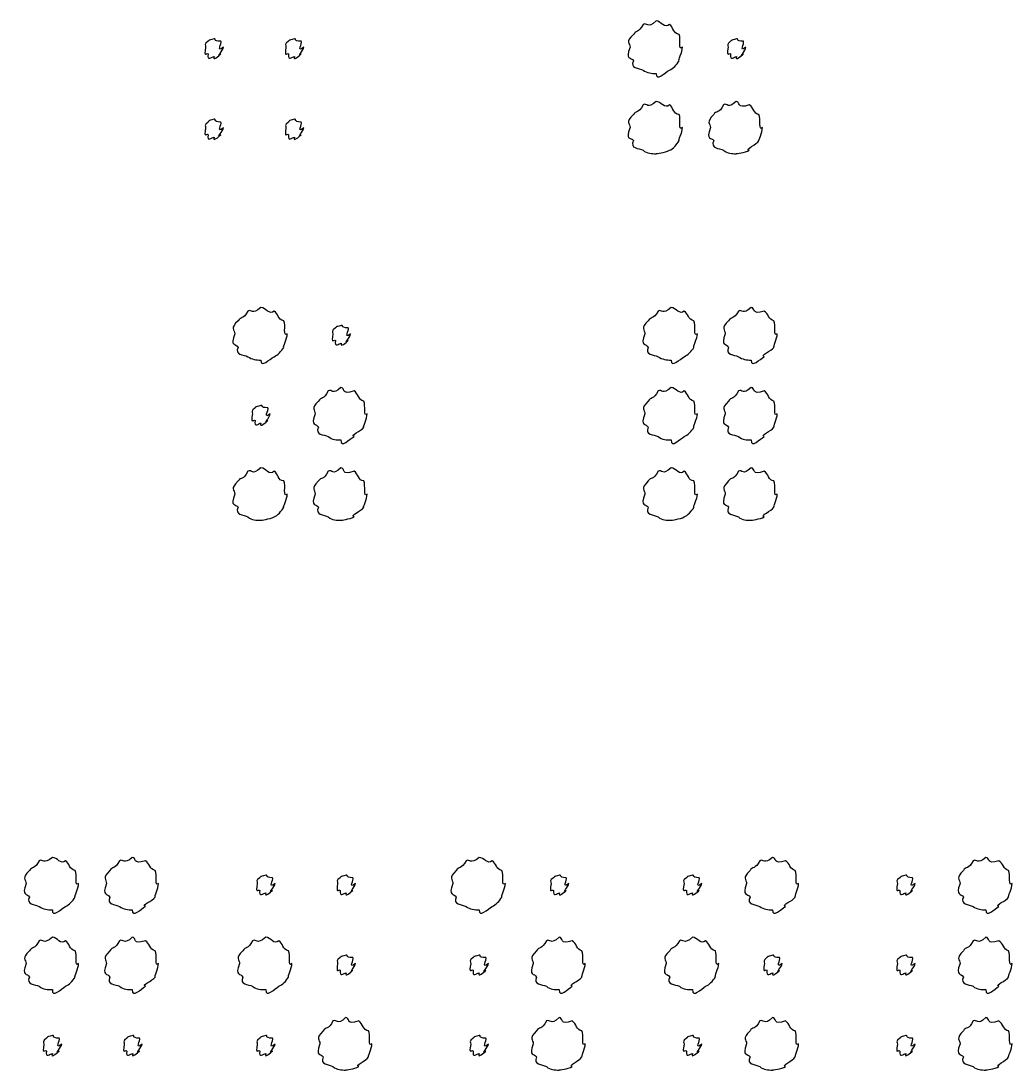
# Model space of a CAD drawing. Header units: millimetres. Extents: x -178 to -32, y 41 to 266.
# Drawn here: x -58.38 to -45.46, y 170.23 to 183.91 of the extents above; entities that cross this region are included whole.
import ezdxf

# ---------------------------------------------------------------- set-up
doc = ezdxf.new("R2010")
doc.units = ezdxf.units.MM
doc.layers.get('0').update_dxf_attribs({"linetype": 'CONTINUOUS'})

msp = doc.modelspace()

# ---------------------------------------------------------------- linework, layer by layer
at = {"color": 0}
for p, q in [((-50.0969, 183.908), (-50.0969, 183.908)), ((-55.8624, 183.676), (-55.8624, 183.676)), ((-54.8153, 183.676), (-54.8153, 183.676)), ((-49.0495, 183.676), (-49.0495, 183.676)), ((-50.0969, 182.86), (-50.0969, 182.86)), ((-49.0548, 182.86), (-49.0548, 182.86)), ((-55.8624, 182.629), (-55.8624, 182.629)), ((-54.8153, 182.629), (-54.8153, 182.629)), ((-55.2506, 180.169), (-55.2506, 180.169)), ((-49.9025, 180.169), (-49.9025, 180.169)), ((-48.8608, 180.169), (-48.8608, 180.169)), ((-54.2032, 179.937), (-54.2032, 179.937)), ((-54.2089, 179.127), (-54.2089, 179.127)), ((-49.9025, 179.127), (-49.9025, 179.127)), ((-48.8608, 179.127), (-48.8608, 179.127)), ((-55.2506, 178.895), (-55.2506, 178.895)), ((-55.2506, 178.08), (-55.2506, 178.08)), ((-54.2089, 178.08), (-54.2089, 178.08)), ((-49.9025, 178.08), (-49.9025, 178.08)), ((-48.8608, 178.08), (-48.8608, 178.08)), ((-57.9709, 172.999), (-57.9709, 172.999)), ((-56.9292, 172.999), (-56.9292, 172.999)), ((-52.4062, 172.999), (-52.4062, 172.999)), ((-48.5824, 172.999), (-48.5824, 172.999)), ((-45.8001, 172.999), (-45.8001, 172.999)), ((-55.1886, 172.767), (-55.1886, 172.767)), ((-54.1412, 172.767), (-54.1412, 172.767)), ((-51.3592, 172.767), (-51.3592, 172.767)), ((-49.6242, 172.767), (-49.6242, 172.767)), ((-46.8418, 172.767), (-46.8418, 172.767)), ((-57.9709, 171.957), (-57.9709, 171.957)), ((-56.9292, 171.957), (-56.9292, 171.957)), ((-55.1886, 171.957), (-55.1886, 171.957)), ((-51.3644, 171.957), (-51.3644, 171.957)), ((-49.6242, 171.957), (-49.6242, 171.957)), ((-45.8001, 171.957), (-45.8001, 171.957)), ((-54.1412, 171.726), (-54.1412, 171.726)), ((-52.4062, 171.726), (-52.4062, 171.726)), ((-48.5768, 171.726), (-48.5768, 171.726)), ((-46.8418, 171.726), (-46.8418, 171.726)), ((-54.1468, 170.91), (-54.1468, 170.91)), ((-51.3644, 170.91), (-51.3644, 170.91)), ((-48.5824, 170.91), (-48.5824, 170.91)), ((-45.8001, 170.91), (-45.8001, 170.91)), ((-57.9709, 170.678), (-57.9709, 170.678)), ((-56.9235, 170.678), (-56.9235, 170.678)), ((-55.1886, 170.678), (-55.1886, 170.678)), ((-52.4062, 170.678), (-52.4062, 170.678)), ((-49.6242, 170.678), (-49.6242, 170.678)), ((-46.8418, 170.678), (-46.8418, 170.678))]:
    msp.add_line(p, q, dxfattribs=at)
for points in [[(-50.0969, 183.908), (-50.2193, 183.8), (-50.2126, 183.892), (-50.2677, 183.864)], [(-49.9258, 183.864), (-49.9837, 183.8), (-50.0376, 183.908), (-50.0969, 183.908)], [(-50.2677, 183.864), (-50.3298, 183.742), (-50.364, 183.789), (-50.3943, 183.731)], [(-49.7992, 183.731), (-49.8775, 183.742), (-49.8736, 183.833), (-49.9258, 183.864)], [(-55.9396, 183.643), (-56.0003, 183.601), (-55.9728, 183.595), (-55.9728, 183.566)], [(-55.8624, 183.676), (-55.9562, 183.646), (-55.9177, 183.665), (-55.9396, 183.643)], [(-55.7742, 183.643), (-55.8899, 183.646), (-55.8253, 183.676), (-55.8624, 183.676)], [(-55.7414, 183.566), (-55.8458, 183.484), (-55.7523, 183.621), (-55.7742, 183.643)], [(-54.8922, 183.643), (-54.9487, 183.601), (-54.9254, 183.595), (-54.9254, 183.566)], [(-54.8153, 183.676), (-54.9046, 183.646), (-54.8703, 183.665), (-54.8922, 183.643)], [(-54.7271, 183.643), (-54.8386, 183.646), (-54.7779, 183.676), (-54.8153, 183.676)], [(-54.694, 183.566), (-54.7945, 183.484), (-54.7049, 183.621), (-54.7271, 183.643)], [(-50.3943, 183.731), (-50.5061, 183.628), (-50.4384, 183.621), (-50.4384, 183.566)], [(-49.7551, 183.566), (-49.8158, 183.511), (-49.7688, 183.676), (-49.7992, 183.731)], [(-49.1268, 183.643), (-49.1832, 183.601), (-49.1596, 183.595), (-49.1596, 183.566)], [(-49.0495, 183.676), (-49.1391, 183.646), (-49.1046, 183.665), (-49.1268, 183.643)], [(-48.9613, 183.643), (-49.0728, 183.646), (-49.0121, 183.676), (-49.0495, 183.676)], [(-48.9282, 183.566), (-49.0287, 183.484), (-48.9391, 183.621), (-48.9613, 183.643)], [(-55.9728, 183.566), (-56.0003, 183.418), (-55.9618, 183.499), (-55.9396, 183.478)], [(-55.9396, 183.478), (-55.9562, 183.374), (-55.8913, 183.444), (-55.8624, 183.444)], [(-55.8624, 183.444), (-55.8899, 183.374), (-55.7964, 183.455), (-55.7742, 183.478)], [(-55.7742, 183.478), (-55.8458, 183.418), (-55.7414, 183.528), (-55.7414, 183.566)], [(-54.9254, 183.566), (-54.9487, 183.418), (-54.9144, 183.499), (-54.8922, 183.478)], [(-54.8922, 183.478), (-54.9046, 183.374), (-54.8442, 183.444), (-54.8153, 183.444)], [(-54.8153, 183.444), (-54.8386, 183.374), (-54.749, 183.455), (-54.7271, 183.478)], [(-54.7271, 183.478), (-54.7945, 183.418), (-54.694, 183.528), (-54.694, 183.566)], [(-50.4384, 183.566), (-50.5061, 183.392), (-50.4232, 183.444), (-50.3943, 183.389)], [(-49.7992, 183.389), (-49.8158, 183.392), (-49.7551, 183.502), (-49.7551, 183.566)], [(-49.1596, 183.566), (-49.1832, 183.418), (-49.1486, 183.499), (-49.1268, 183.478)], [(-49.1268, 183.478), (-49.1391, 183.374), (-49.0784, 183.444), (-49.0495, 183.444)], [(-49.0495, 183.444), (-49.0728, 183.374), (-48.9832, 183.455), (-48.9613, 183.478)], [(-48.9613, 183.478), (-49.0287, 183.418), (-48.9282, 183.528), (-48.9282, 183.566)], [(-50.3943, 183.389), (-50.4469, 183.286), (-50.3227, 183.297), (-50.2677, 183.268)], [(-49.9258, 183.268), (-49.8775, 183.286), (-49.8323, 183.337), (-49.7992, 183.389)], [(-50.2677, 183.268), (-50.2193, 183.227), (-50.1548, 183.224), (-50.0969, 183.224)], [(-50.0969, 183.224), (-50.1022, 183.11), (-49.9808, 183.238), (-49.9258, 183.268)], [(-50.2677, 182.816), (-50.3298, 182.691), (-50.364, 182.745), (-50.3943, 182.689)], [(-50.0969, 182.86), (-50.2193, 182.75), (-50.2126, 182.845), (-50.2677, 182.816)], [(-49.9258, 182.816), (-49.9837, 182.75), (-50.0376, 182.86), (-50.0969, 182.86)], [(-49.7992, 182.689), (-49.8775, 182.691), (-49.8736, 182.786), (-49.9258, 182.816)], [(-49.2203, 182.816), (-49.2781, 182.691), (-49.3169, 182.745), (-49.3473, 182.689)], [(-49.0548, 182.86), (-49.168, 182.75), (-49.1652, 182.845), (-49.2203, 182.816)], [(-48.8841, 182.816), (-49.0548, 182.75), (-48.9955, 182.86), (-49.0548, 182.86)], [(-48.7574, 182.689), (-48.8262, 182.691), (-48.829, 182.786), (-48.8841, 182.816)], [(-50.3943, 182.689), (-50.5061, 182.581), (-50.4384, 182.576), (-50.4384, 182.518)], [(-49.7551, 182.518), (-49.8158, 182.463), (-49.7688, 182.634), (-49.7992, 182.689)], [(-49.3473, 182.689), (-49.4545, 182.581), (-49.3914, 182.576), (-49.3914, 182.518)], [(-48.7133, 182.518), (-48.7684, 182.463), (-48.7271, 182.634), (-48.7574, 182.689)], [(-55.9396, 182.59), (-56.0003, 182.547), (-55.9728, 182.542), (-55.9728, 182.513)], [(-55.8624, 182.629), (-55.9562, 182.596), (-55.9177, 182.615), (-55.9396, 182.59)], [(-55.7742, 182.59), (-55.8899, 182.596), (-55.8253, 182.629), (-55.8624, 182.629)], [(-55.7414, 182.513), (-55.8458, 182.43), (-55.7523, 182.568), (-55.7742, 182.59)], [(-54.8922, 182.59), (-54.9487, 182.547), (-54.9254, 182.542), (-54.9254, 182.513)], [(-54.8153, 182.629), (-54.9046, 182.596), (-54.8703, 182.615), (-54.8922, 182.59)], [(-54.7271, 182.59), (-54.8386, 182.596), (-54.7779, 182.629), (-54.8153, 182.629)], [(-54.694, 182.513), (-54.7945, 182.43), (-54.7049, 182.568), (-54.7271, 182.59)], [(-50.4384, 182.518), (-50.5061, 182.342), (-50.4232, 182.398), (-50.3943, 182.348)], [(-49.7992, 182.348), (-49.8158, 182.342), (-49.7551, 182.455), (-49.7551, 182.518)], [(-49.3914, 182.518), (-49.4545, 182.342), (-49.3762, 182.398), (-49.3473, 182.348)], [(-48.7574, 182.348), (-48.7684, 182.342), (-48.7133, 182.455), (-48.7133, 182.518)], [(-55.9728, 182.513), (-56.0003, 182.367), (-55.9618, 182.45), (-55.9396, 182.425)], [(-55.9396, 182.425), (-55.9562, 182.32), (-55.8913, 182.392), (-55.8624, 182.392)], [(-55.8624, 182.392), (-55.8899, 182.32), (-55.7964, 182.403), (-55.7742, 182.425)], [(-55.7742, 182.425), (-55.8458, 182.367), (-55.7414, 182.48), (-55.7414, 182.513)], [(-54.9254, 182.513), (-54.9487, 182.367), (-54.9144, 182.45), (-54.8922, 182.425)], [(-54.8922, 182.425), (-54.9046, 182.32), (-54.8442, 182.392), (-54.8153, 182.392)], [(-54.8153, 182.392), (-54.8386, 182.32), (-54.749, 182.403), (-54.7271, 182.425)], [(-54.7271, 182.425), (-54.7945, 182.367), (-54.694, 182.48), (-54.694, 182.513)], [(-50.3943, 182.348), (-50.4469, 182.239), (-50.3227, 182.254), (-50.2677, 182.221)], [(-49.9258, 182.221), (-49.8775, 182.239), (-49.8323, 182.295), (-49.7992, 182.348)], [(-49.3473, 182.348), (-49.3967, 182.239), (-49.2753, 182.254), (-49.2203, 182.221)], [(-48.8841, 182.221), (-48.9447, 182.239), (-48.7863, 182.295), (-48.7574, 182.348)], [(-50.2677, 182.221), (-50.2193, 182.177), (-50.1548, 182.177), (-50.0969, 182.177)], [(-50.0969, 182.177), (-50.1022, 182.177), (-49.9808, 182.19), (-49.9258, 182.221)], [(-49.2203, 182.221), (-49.168, 182.177), (-49.1102, 182.177), (-49.0548, 182.177)], [(-49.0548, 182.177), (-49.0548, 182.177), (-48.9391, 182.19), (-48.8841, 182.221)], [(-55.4214, 180.125), (-55.4835, 180.009), (-55.518, 180.053), (-55.5484, 179.998)], [(-55.2506, 180.169), (-55.3734, 180.067), (-55.3664, 180.154), (-55.4214, 180.125)], [(-55.0799, 180.125), (-55.1378, 180.067), (-55.1914, 180.169), (-55.2506, 180.169)], [(-54.9529, 179.998), (-55.0316, 180.009), (-55.0273, 180.094), (-55.0799, 180.125)], [(-50.0733, 180.125), (-50.1354, 180.009), (-50.1699, 180.053), (-50.2003, 179.998)], [(-49.9025, 180.169), (-50.0249, 180.067), (-50.0182, 180.154), (-50.0733, 180.125)], [(-49.7314, 180.125), (-49.7893, 180.067), (-49.8433, 180.169), (-49.9025, 180.169)], [(-49.6048, 179.998), (-49.6835, 180.009), (-49.6792, 180.094), (-49.7314, 180.125)], [(-49.0259, 180.125), (-49.0837, 180.009), (-49.1225, 180.053), (-49.1529, 179.998)], [(-48.8608, 180.169), (-48.9737, 180.067), (-48.9708, 180.154), (-49.0259, 180.125)], [(-48.6897, 180.125), (-48.8608, 180.067), (-48.8015, 180.169), (-48.8608, 180.169)], [(-48.563, 179.998), (-48.6318, 180.009), (-48.6347, 180.094), (-48.6897, 180.125)], [(-55.5484, 179.998), (-55.6599, 179.899), (-55.5925, 179.885), (-55.5925, 179.827)], [(-54.9088, 179.827), (-54.9695, 179.78), (-54.9226, 179.943), (-54.9529, 179.998)], [(-54.2032, 179.937), (-54.2929, 179.912), (-54.2583, 179.926), (-54.2805, 179.904)], [(-54.1151, 179.904), (-54.2269, 179.912), (-54.1662, 179.937), (-54.2032, 179.937)], [(-50.2003, 179.998), (-50.3118, 179.899), (-50.2444, 179.885), (-50.2444, 179.827)], [(-49.5607, 179.827), (-49.6214, 179.78), (-49.5745, 179.943), (-49.6048, 179.998)], [(-49.1529, 179.998), (-49.2601, 179.899), (-49.197, 179.885), (-49.197, 179.827)], [(-48.5189, 179.827), (-48.574, 179.78), (-48.5327, 179.943), (-48.563, 179.998)], [(-55.5925, 179.827), (-55.6599, 179.659), (-55.5773, 179.706), (-55.5484, 179.651)], [(-54.9529, 179.651), (-54.9695, 179.659), (-54.9088, 179.764), (-54.9088, 179.827)], [(-54.2805, 179.904), (-54.337, 179.868), (-54.3137, 179.856), (-54.3137, 179.827)], [(-54.3137, 179.827), (-54.337, 179.685), (-54.3024, 179.761), (-54.2805, 179.739)], [(-54.0819, 179.827), (-54.1828, 179.751), (-54.0932, 179.882), (-54.1151, 179.904)], [(-54.1151, 179.739), (-54.1828, 179.685), (-54.0819, 179.79), (-54.0819, 179.827)], [(-50.2444, 179.827), (-50.3118, 179.659), (-50.2292, 179.706), (-50.2003, 179.651)], [(-49.6048, 179.651), (-49.6214, 179.659), (-49.5607, 179.764), (-49.5607, 179.827)], [(-49.197, 179.827), (-49.2601, 179.659), (-49.1818, 179.706), (-49.1529, 179.651)], [(-48.563, 179.651), (-48.574, 179.659), (-48.5189, 179.764), (-48.5189, 179.827)], [(-55.5484, 179.651), (-55.6006, 179.553), (-55.4768, 179.558), (-55.4214, 179.529)], [(-55.0799, 179.529), (-55.0316, 179.553), (-54.9861, 179.598), (-54.9529, 179.651)], [(-54.2805, 179.739), (-54.2929, 179.641), (-54.2322, 179.706), (-54.2032, 179.706)], [(-54.2032, 179.706), (-54.2269, 179.641), (-54.1373, 179.717), (-54.1151, 179.739)], [(-50.2003, 179.651), (-50.2525, 179.553), (-50.1283, 179.558), (-50.0733, 179.529)], [(-49.7314, 179.529), (-49.6835, 179.553), (-49.6379, 179.598), (-49.6048, 179.651)], [(-49.1529, 179.651), (-49.2023, 179.553), (-49.0813, 179.558), (-49.0259, 179.529)], [(-48.6897, 179.529), (-48.7504, 179.553), (-48.592, 179.598), (-48.563, 179.651)], [(-55.4214, 179.529), (-55.3734, 179.494), (-55.3085, 179.485), (-55.2506, 179.485)], [(-55.2506, 179.485), (-55.2563, 179.377), (-55.1349, 179.499), (-55.0799, 179.529)], [(-50.0733, 179.529), (-50.0249, 179.494), (-49.9604, 179.485), (-49.9025, 179.485)], [(-49.9025, 179.485), (-49.9078, 179.377), (-49.7868, 179.499), (-49.7314, 179.529)], [(-49.0259, 179.529), (-48.9737, 179.494), (-48.9158, 179.485), (-48.8608, 179.485)], [(-48.8608, 179.485), (-48.8608, 179.377), (-48.7451, 179.499), (-48.6897, 179.529)], [(-54.2089, 179.127), (-54.3218, 179.02), (-54.319, 179.112), (-54.3743, 179.083)], [(-54.0378, 179.083), (-54.2089, 179.02), (-54.1496, 179.127), (-54.2089, 179.127)], [(-49.9025, 179.127), (-50.0249, 179.02), (-50.0182, 179.112), (-50.0733, 179.083)], [(-49.7314, 179.083), (-49.7893, 179.02), (-49.8433, 179.127), (-49.9025, 179.127)], [(-48.8608, 179.127), (-48.9737, 179.02), (-48.9708, 179.112), (-49.0259, 179.083)], [(-48.6897, 179.083), (-48.8608, 179.02), (-48.8015, 179.127), (-48.8608, 179.127)], [(-54.3743, 179.083), (-54.4322, 178.962), (-54.4707, 179.009), (-54.501, 178.951)], [(-53.9111, 178.951), (-53.9799, 178.962), (-53.9828, 179.053), (-54.0378, 179.083)], [(-50.0733, 179.083), (-50.1354, 178.962), (-50.1699, 179.009), (-50.2003, 178.951)], [(-49.6048, 178.951), (-49.6835, 178.962), (-49.6792, 179.053), (-49.7314, 179.083)], [(-49.0259, 179.083), (-49.0837, 178.962), (-49.1225, 179.009), (-49.1529, 178.951)], [(-48.563, 178.951), (-48.6318, 178.962), (-48.6347, 179.053), (-48.6897, 179.083)], [(-55.3279, 178.863), (-55.3886, 178.821), (-55.3607, 178.814), (-55.3607, 178.785)], [(-55.2506, 178.895), (-55.3445, 178.865), (-55.3057, 178.884), (-55.3279, 178.863)], [(-55.1624, 178.863), (-55.2782, 178.865), (-55.2132, 178.895), (-55.2506, 178.895)], [(-55.1293, 178.785), (-55.2341, 178.704), (-55.1402, 178.84), (-55.1624, 178.863)], [(-54.501, 178.951), (-54.6086, 178.847), (-54.5451, 178.84), (-54.5451, 178.785)], [(-53.8671, 178.785), (-53.9221, 178.73), (-53.8808, 178.895), (-53.9111, 178.951)], [(-50.2003, 178.951), (-50.3118, 178.847), (-50.2444, 178.84), (-50.2444, 178.785)], [(-49.5607, 178.785), (-49.6214, 178.73), (-49.5745, 178.895), (-49.6048, 178.951)], [(-49.1529, 178.951), (-49.2601, 178.847), (-49.197, 178.84), (-49.197, 178.785)], [(-48.5189, 178.785), (-48.574, 178.73), (-48.5327, 178.895), (-48.563, 178.951)], [(-55.3607, 178.785), (-55.3886, 178.638), (-55.3498, 178.719), (-55.3279, 178.697)], [(-55.3279, 178.697), (-55.3445, 178.594), (-55.2796, 178.664), (-55.2506, 178.664)], [(-55.2506, 178.664), (-55.2782, 178.594), (-55.1843, 178.675), (-55.1624, 178.697)], [(-55.1624, 178.697), (-55.2341, 178.638), (-55.1293, 178.748), (-55.1293, 178.785)], [(-54.5451, 178.785), (-54.6086, 178.612), (-54.5299, 178.664), (-54.501, 178.609)], [(-53.9111, 178.609), (-53.9221, 178.612), (-53.8671, 178.722), (-53.8671, 178.785)], [(-50.2444, 178.785), (-50.3118, 178.612), (-50.2292, 178.664), (-50.2003, 178.609)], [(-49.6048, 178.609), (-49.6214, 178.612), (-49.5607, 178.722), (-49.5607, 178.785)], [(-49.197, 178.785), (-49.2601, 178.612), (-49.1818, 178.664), (-49.1529, 178.609)], [(-48.563, 178.609), (-48.574, 178.612), (-48.5189, 178.722), (-48.5189, 178.785)], [(-54.501, 178.609), (-54.5507, 178.506), (-54.4294, 178.516), (-54.3743, 178.488)], [(-54.0378, 178.488), (-54.0985, 178.506), (-53.9401, 178.557), (-53.9111, 178.609)], [(-50.2003, 178.609), (-50.2525, 178.506), (-50.1283, 178.516), (-50.0733, 178.488)], [(-49.7314, 178.488), (-49.6835, 178.506), (-49.6379, 178.557), (-49.6048, 178.609)], [(-49.1529, 178.609), (-49.2023, 178.506), (-49.0813, 178.516), (-49.0259, 178.488)], [(-48.6897, 178.488), (-48.7504, 178.506), (-48.592, 178.557), (-48.563, 178.609)], [(-54.3743, 178.488), (-54.3218, 178.446), (-54.2639, 178.443), (-54.2089, 178.443)], [(-54.2089, 178.443), (-54.2089, 178.329), (-54.0932, 178.457), (-54.0378, 178.488)], [(-50.0733, 178.488), (-50.0249, 178.446), (-49.9604, 178.443), (-49.9025, 178.443)], [(-49.9025, 178.443), (-49.9078, 178.329), (-49.7868, 178.457), (-49.7314, 178.488)], [(-49.0259, 178.488), (-48.9737, 178.446), (-48.9158, 178.443), (-48.8608, 178.443)], [(-48.8608, 178.443), (-48.8608, 178.329), (-48.7451, 178.457), (-48.6897, 178.488)], [(-55.4214, 178.036), (-55.4835, 177.91), (-55.518, 177.964), (-55.5484, 177.909)], [(-55.2506, 178.08), (-55.3734, 177.969), (-55.3664, 178.065), (-55.4214, 178.036)], [(-55.0799, 178.036), (-55.1378, 177.969), (-55.1914, 178.08), (-55.2506, 178.08)], [(-54.9529, 177.909), (-55.0316, 177.91), (-55.0273, 178.005), (-55.0799, 178.036)], [(-54.3743, 178.036), (-54.4322, 177.91), (-54.4707, 177.964), (-54.501, 177.909)], [(-54.2089, 178.08), (-54.3218, 177.969), (-54.319, 178.065), (-54.3743, 178.036)], [(-54.0378, 178.036), (-54.2089, 177.969), (-54.1496, 178.08), (-54.2089, 178.08)], [(-53.9111, 177.909), (-53.9799, 177.91), (-53.9828, 178.005), (-54.0378, 178.036)], [(-50.0733, 178.036), (-50.1354, 177.91), (-50.1699, 177.964), (-50.2003, 177.909)], [(-49.9025, 178.08), (-50.0249, 177.969), (-50.0182, 178.065), (-50.0733, 178.036)], [(-49.7314, 178.036), (-49.7893, 177.969), (-49.8433, 178.08), (-49.9025, 178.08)], [(-49.6048, 177.909), (-49.6835, 177.91), (-49.6792, 178.005), (-49.7314, 178.036)], [(-49.0259, 178.036), (-49.0837, 177.91), (-49.1225, 177.964), (-49.1529, 177.909)], [(-48.8608, 178.08), (-48.9737, 177.969), (-48.9708, 178.065), (-49.0259, 178.036)], [(-48.6897, 178.036), (-48.8608, 177.969), (-48.8015, 178.08), (-48.8608, 178.08)], [(-48.563, 177.909), (-48.6318, 177.91), (-48.6347, 178.005), (-48.6897, 178.036)], [(-55.5484, 177.909), (-55.6599, 177.8), (-55.5925, 177.796), (-55.5925, 177.738)], [(-54.9088, 177.738), (-54.9695, 177.683), (-54.9226, 177.854), (-54.9529, 177.909)], [(-54.501, 177.909), (-54.6086, 177.8), (-54.5451, 177.796), (-54.5451, 177.738)], [(-53.8671, 177.738), (-53.9221, 177.683), (-53.8808, 177.854), (-53.9111, 177.909)], [(-50.2003, 177.909), (-50.3118, 177.8), (-50.2444, 177.796), (-50.2444, 177.738)], [(-49.5607, 177.738), (-49.6214, 177.683), (-49.5745, 177.854), (-49.6048, 177.909)], [(-49.1529, 177.909), (-49.2601, 177.8), (-49.197, 177.796), (-49.197, 177.738)], [(-48.5189, 177.738), (-48.574, 177.683), (-48.5327, 177.854), (-48.563, 177.909)], [(-55.5925, 177.738), (-55.6599, 177.562), (-55.5773, 177.618), (-55.5484, 177.567)], [(-54.9529, 177.567), (-54.9695, 177.562), (-54.9088, 177.675), (-54.9088, 177.738)], [(-54.5451, 177.738), (-54.6086, 177.562), (-54.5299, 177.618), (-54.501, 177.567)], [(-53.9111, 177.567), (-53.9221, 177.562), (-53.8671, 177.675), (-53.8671, 177.738)], [(-50.2444, 177.738), (-50.3118, 177.562), (-50.2292, 177.618), (-50.2003, 177.567)], [(-49.6048, 177.567), (-49.6214, 177.562), (-49.5607, 177.675), (-49.5607, 177.738)], [(-49.197, 177.738), (-49.2601, 177.562), (-49.1818, 177.618), (-49.1529, 177.567)], [(-48.563, 177.567), (-48.574, 177.562), (-48.5189, 177.675), (-48.5189, 177.738)], [(-55.5484, 177.567), (-55.6006, 177.458), (-55.4768, 177.473), (-55.4214, 177.44)], [(-55.0799, 177.44), (-55.0316, 177.458), (-54.9861, 177.515), (-54.9529, 177.567)], [(-54.501, 177.567), (-54.5507, 177.458), (-54.4294, 177.473), (-54.3743, 177.44)], [(-54.0378, 177.44), (-54.0985, 177.458), (-53.9401, 177.515), (-53.9111, 177.567)], [(-50.2003, 177.567), (-50.2525, 177.458), (-50.1283, 177.473), (-50.0733, 177.44)], [(-49.7314, 177.44), (-49.6835, 177.458), (-49.6379, 177.515), (-49.6048, 177.567)], [(-49.1529, 177.567), (-49.2023, 177.458), (-49.0813, 177.473), (-49.0259, 177.44)], [(-48.6897, 177.44), (-48.7504, 177.458), (-48.592, 177.515), (-48.563, 177.567)], [(-55.4214, 177.44), (-55.3734, 177.396), (-55.3085, 177.396), (-55.2506, 177.396)], [(-55.2506, 177.396), (-55.2563, 177.396), (-55.1349, 177.41), (-55.0799, 177.44)], [(-54.3743, 177.44), (-54.3218, 177.396), (-54.2639, 177.396), (-54.2089, 177.396)], [(-54.2089, 177.396), (-54.2089, 177.396), (-54.0932, 177.41), (-54.0378, 177.44)], [(-50.0733, 177.44), (-50.0249, 177.396), (-49.9604, 177.396), (-49.9025, 177.396)], [(-49.9025, 177.396), (-49.9078, 177.396), (-49.7868, 177.41), (-49.7314, 177.44)], [(-49.0259, 177.44), (-48.9737, 177.396), (-48.9158, 177.396), (-48.8608, 177.396)], [(-48.8608, 177.396), (-48.8608, 177.396), (-48.7451, 177.41), (-48.6897, 177.44)], [(-58.1417, 172.955), (-58.2037, 172.839), (-58.2383, 172.883), (-58.2687, 172.828)], [(-57.9709, 172.999), (-58.0937, 172.897), (-58.0866, 172.984), (-58.1417, 172.955)], [(-57.8002, 172.955), (-57.858, 172.897), (-57.9116, 172.999), (-57.9709, 172.999)], [(-57.6732, 172.828), (-57.7518, 172.839), (-57.7476, 172.925), (-57.8002, 172.955)], [(-57.0946, 172.955), (-57.1525, 172.839), (-57.1909, 172.883), (-57.2213, 172.828)], [(-56.9292, 172.999), (-57.0421, 172.897), (-57.0392, 172.984), (-57.0946, 172.955)], [(-56.7581, 172.955), (-56.9292, 172.897), (-56.8699, 172.999), (-56.9292, 172.999)], [(-56.6314, 172.828), (-56.7002, 172.839), (-56.703, 172.925), (-56.7581, 172.955)], [(-52.5773, 172.955), (-52.6394, 172.839), (-52.6736, 172.883), (-52.7039, 172.828)], [(-52.4062, 172.999), (-52.529, 172.897), (-52.5223, 172.984), (-52.5773, 172.955)], [(-52.2355, 172.955), (-52.2933, 172.897), (-52.3469, 172.999), (-52.4062, 172.999)], [(-52.1088, 172.828), (-52.1871, 172.839), (-52.1832, 172.925), (-52.2355, 172.955)], [(-48.7475, 172.955), (-48.8054, 172.839), (-48.8442, 172.883), (-48.8745, 172.828)], [(-48.5824, 172.999), (-48.6953, 172.897), (-48.6925, 172.984), (-48.7475, 172.955)], [(-48.4113, 172.955), (-48.5824, 172.897), (-48.5232, 172.999), (-48.5824, 172.999)], [(-48.2847, 172.828), (-48.3535, 172.839), (-48.3563, 172.925), (-48.4113, 172.955)], [(-45.9655, 172.955), (-46.0234, 172.839), (-46.0618, 172.883), (-46.0922, 172.828)], [(-45.8001, 172.999), (-45.913, 172.897), (-45.9102, 172.984), (-45.9655, 172.955)], [(-45.6293, 172.955), (-45.8001, 172.897), (-45.7408, 172.999), (-45.8001, 172.999)], [(-45.5023, 172.828), (-45.5711, 172.839), (-45.574, 172.925), (-45.6293, 172.955)], [(-58.2687, 172.828), (-58.3801, 172.729), (-58.3128, 172.715), (-58.3128, 172.657)], [(-57.6291, 172.657), (-57.6897, 172.61), (-57.6428, 172.773), (-57.6732, 172.828)], [(-57.2213, 172.828), (-57.3289, 172.729), (-57.2654, 172.715), (-57.2654, 172.657)], [(-56.5873, 172.657), (-56.6424, 172.61), (-56.6011, 172.773), (-56.6314, 172.828)], [(-52.7039, 172.828), (-52.8158, 172.729), (-52.748, 172.715), (-52.748, 172.657)], [(-52.0647, 172.657), (-52.1254, 172.61), (-52.0785, 172.773), (-52.1088, 172.828)], [(-48.8745, 172.828), (-48.9818, 172.729), (-48.9186, 172.715), (-48.9186, 172.657)], [(-48.2406, 172.657), (-48.2956, 172.61), (-48.2544, 172.773), (-48.2847, 172.828)], [(-46.0922, 172.828), (-46.1998, 172.729), (-46.1363, 172.715), (-46.1363, 172.657)], [(-45.4582, 172.657), (-45.5133, 172.61), (-45.472, 172.773), (-45.5023, 172.828)], [(-55.2658, 172.734), (-55.3265, 172.698), (-55.299, 172.686), (-55.299, 172.657)], [(-55.1886, 172.767), (-55.2824, 172.743), (-55.2436, 172.756), (-55.2658, 172.734)], [(-55.1004, 172.734), (-55.2161, 172.743), (-55.1515, 172.767), (-55.1886, 172.767)], [(-55.0672, 172.657), (-55.172, 172.581), (-55.0785, 172.712), (-55.1004, 172.734)], [(-54.2184, 172.734), (-54.2749, 172.698), (-54.2516, 172.686), (-54.2516, 172.657)], [(-54.1412, 172.767), (-54.2308, 172.743), (-54.1965, 172.756), (-54.2184, 172.734)], [(-54.053, 172.734), (-54.1648, 172.743), (-54.1041, 172.767), (-54.1412, 172.767)], [(-54.0202, 172.657), (-54.1207, 172.581), (-54.0311, 172.712), (-54.053, 172.734)], [(-51.4361, 172.734), (-51.4929, 172.698), (-51.4692, 172.686), (-51.4692, 172.657)], [(-51.3592, 172.767), (-51.4488, 172.743), (-51.4142, 172.756), (-51.4361, 172.734)], [(-51.271, 172.734), (-51.3824, 172.743), (-51.3218, 172.767), (-51.3592, 172.767)], [(-51.2378, 172.657), (-51.3383, 172.581), (-51.2487, 172.712), (-51.271, 172.734)], [(-49.7011, 172.734), (-49.7618, 172.698), (-49.7343, 172.686), (-49.7343, 172.657)], [(-49.6242, 172.767), (-49.7177, 172.743), (-49.6792, 172.756), (-49.7011, 172.734)], [(-49.536, 172.734), (-49.6517, 172.743), (-49.5868, 172.767), (-49.6242, 172.767)], [(-49.5028, 172.657), (-49.6076, 172.581), (-49.5138, 172.712), (-49.536, 172.734)], [(-46.9191, 172.734), (-46.9798, 172.698), (-46.9523, 172.686), (-46.9523, 172.657)], [(-46.8418, 172.767), (-46.9357, 172.743), (-46.8969, 172.756), (-46.9191, 172.734)], [(-46.7536, 172.734), (-46.8694, 172.743), (-46.8048, 172.767), (-46.8418, 172.767)], [(-46.7205, 172.657), (-46.8253, 172.581), (-46.7318, 172.712), (-46.7536, 172.734)], [(-58.3128, 172.657), (-58.3801, 172.489), (-58.2976, 172.536), (-58.2687, 172.481)], [(-57.6732, 172.481), (-57.6897, 172.489), (-57.6291, 172.594), (-57.6291, 172.657)], [(-57.2654, 172.657), (-57.3289, 172.489), (-57.2502, 172.536), (-57.2213, 172.481)], [(-56.6314, 172.481), (-56.6424, 172.489), (-56.5873, 172.594), (-56.5873, 172.657)], [(-55.299, 172.657), (-55.3265, 172.515), (-55.2877, 172.591), (-55.2658, 172.569)], [(-55.2658, 172.569), (-55.2824, 172.471), (-55.2175, 172.536), (-55.1886, 172.536)], [(-55.1886, 172.536), (-55.2161, 172.471), (-55.1226, 172.547), (-55.1004, 172.569)], [(-55.1004, 172.569), (-55.172, 172.515), (-55.0672, 172.62), (-55.0672, 172.657)], [(-54.2516, 172.657), (-54.2749, 172.515), (-54.2406, 172.591), (-54.2184, 172.569)], [(-54.2184, 172.569), (-54.2308, 172.471), (-54.1701, 172.536), (-54.1412, 172.536)], [(-54.1412, 172.536), (-54.1648, 172.471), (-54.0752, 172.547), (-54.053, 172.569)], [(-54.053, 172.569), (-54.1207, 172.515), (-54.0202, 172.62), (-54.0202, 172.657)], [(-52.748, 172.657), (-52.8158, 172.489), (-52.7329, 172.536), (-52.7039, 172.481)], [(-52.1088, 172.481), (-52.1254, 172.489), (-52.0647, 172.594), (-52.0647, 172.657)], [(-51.4692, 172.657), (-51.4929, 172.515), (-51.4583, 172.591), (-51.4361, 172.569)], [(-51.4361, 172.569), (-51.4488, 172.471), (-51.3881, 172.536), (-51.3592, 172.536)], [(-51.3592, 172.536), (-51.3824, 172.471), (-51.2928, 172.547), (-51.271, 172.569)], [(-51.271, 172.569), (-51.3383, 172.515), (-51.2378, 172.62), (-51.2378, 172.657)], [(-49.7343, 172.657), (-49.7618, 172.515), (-49.7233, 172.591), (-49.7011, 172.569)], [(-49.7011, 172.569), (-49.7177, 172.471), (-49.6531, 172.536), (-49.6242, 172.536)], [(-49.6242, 172.536), (-49.6517, 172.471), (-49.5579, 172.547), (-49.536, 172.569)], [(-49.536, 172.569), (-49.6076, 172.515), (-49.5028, 172.62), (-49.5028, 172.657)], [(-48.9186, 172.657), (-48.9818, 172.489), (-48.9035, 172.536), (-48.8745, 172.481)], [(-48.2847, 172.481), (-48.2956, 172.489), (-48.2406, 172.594), (-48.2406, 172.657)], [(-46.9523, 172.657), (-46.9798, 172.515), (-46.941, 172.591), (-46.9191, 172.569)], [(-46.9191, 172.569), (-46.9357, 172.471), (-46.8708, 172.536), (-46.8418, 172.536)], [(-46.8418, 172.536), (-46.8694, 172.471), (-46.7759, 172.547), (-46.7536, 172.569)], [(-46.7536, 172.569), (-46.8253, 172.515), (-46.7205, 172.62), (-46.7205, 172.657)], [(-46.1363, 172.657), (-46.1998, 172.489), (-46.1211, 172.536), (-46.0922, 172.481)], [(-45.5023, 172.481), (-45.5133, 172.489), (-45.4582, 172.594), (-45.4582, 172.657)], [(-58.2687, 172.481), (-58.3209, 172.383), (-58.197, 172.388), (-58.1417, 172.359)], [(-57.8002, 172.359), (-57.7518, 172.383), (-57.7063, 172.428), (-57.6732, 172.481)], [(-57.2213, 172.481), (-57.271, 172.383), (-57.1496, 172.388), (-57.0946, 172.359)], [(-56.7581, 172.359), (-56.8187, 172.383), (-56.6603, 172.428), (-56.6314, 172.481)], [(-52.7039, 172.481), (-52.7565, 172.383), (-52.6323, 172.388), (-52.5773, 172.359)], [(-52.2355, 172.359), (-52.1871, 172.383), (-52.1416, 172.428), (-52.1088, 172.481)], [(-48.8745, 172.481), (-48.9239, 172.383), (-48.8029, 172.388), (-48.7475, 172.359)], [(-48.4113, 172.359), (-48.472, 172.383), (-48.3136, 172.428), (-48.2847, 172.481)], [(-46.0922, 172.481), (-46.1419, 172.383), (-46.0206, 172.388), (-45.9655, 172.359)], [(-45.6293, 172.359), (-45.6897, 172.383), (-45.5313, 172.428), (-45.5023, 172.481)], [(-58.1417, 172.359), (-58.0937, 172.324), (-58.0288, 172.315), (-57.9709, 172.315)], [(-57.9709, 172.315), (-57.9766, 172.207), (-57.8552, 172.329), (-57.8002, 172.359)], [(-57.0946, 172.359), (-57.0421, 172.324), (-56.9842, 172.315), (-56.9292, 172.315)], [(-56.9292, 172.315), (-56.9292, 172.207), (-56.8135, 172.329), (-56.7581, 172.359)], [(-52.5773, 172.359), (-52.529, 172.324), (-52.4644, 172.315), (-52.4062, 172.315)], [(-52.4062, 172.315), (-52.4118, 172.207), (-52.2905, 172.329), (-52.2355, 172.359)], [(-48.7475, 172.359), (-48.6953, 172.324), (-48.6375, 172.315), (-48.5824, 172.315)], [(-48.5824, 172.315), (-48.5824, 172.207), (-48.4664, 172.329), (-48.4113, 172.359)], [(-45.9655, 172.359), (-45.913, 172.324), (-45.8551, 172.315), (-45.8001, 172.315)], [(-45.8001, 172.315), (-45.8001, 172.207), (-45.6844, 172.329), (-45.6293, 172.359)], [(-58.1417, 171.913), (-58.2037, 171.792), (-58.2383, 171.839), (-58.2687, 171.781)], [(-57.9709, 171.957), (-58.0937, 171.85), (-58.0866, 171.942), (-58.1417, 171.913)], [(-57.8002, 171.913), (-57.858, 171.85), (-57.9116, 171.957), (-57.9709, 171.957)], [(-57.6732, 171.781), (-57.7518, 171.792), (-57.7476, 171.883), (-57.8002, 171.913)], [(-57.0946, 171.913), (-57.1525, 171.792), (-57.1909, 171.839), (-57.2213, 171.781)], [(-56.9292, 171.957), (-57.0421, 171.85), (-57.0392, 171.942), (-57.0946, 171.913)], [(-56.7581, 171.913), (-56.9292, 171.85), (-56.8699, 171.957), (-56.9292, 171.957)], [(-56.6314, 171.781), (-56.7002, 171.792), (-56.703, 171.883), (-56.7581, 171.913)], [(-55.3597, 171.913), (-55.4214, 171.792), (-55.456, 171.839), (-55.4863, 171.781)], [(-55.1886, 171.957), (-55.3113, 171.85), (-55.3043, 171.942), (-55.3597, 171.913)], [(-55.0178, 171.913), (-55.0757, 171.85), (-55.1293, 171.957), (-55.1886, 171.957)], [(-54.8908, 171.781), (-54.9695, 171.792), (-54.9652, 171.883), (-55.0178, 171.913)], [(-51.5299, 171.913), (-51.5878, 171.792), (-51.6266, 171.839), (-51.6565, 171.781)], [(-51.3644, 171.957), (-51.4777, 171.85), (-51.4749, 171.942), (-51.5299, 171.913)], [(-51.1937, 171.913), (-51.3644, 171.85), (-51.3052, 171.957), (-51.3644, 171.957)], [(-51.0671, 171.781), (-51.1358, 171.792), (-51.1387, 171.883), (-51.1937, 171.913)], [(-49.7949, 171.913), (-49.857, 171.792), (-49.8916, 171.839), (-49.9216, 171.781)], [(-49.6242, 171.957), (-49.7466, 171.85), (-49.7399, 171.942), (-49.7949, 171.913)], [(-49.4531, 171.913), (-49.5109, 171.85), (-49.5649, 171.957), (-49.6242, 171.957)], [(-49.3264, 171.781), (-49.4051, 171.792), (-49.4009, 171.883), (-49.4531, 171.913)], [(-45.9655, 171.913), (-46.0234, 171.792), (-46.0618, 171.839), (-46.0922, 171.781)], [(-45.8001, 171.957), (-45.913, 171.85), (-45.9102, 171.942), (-45.9655, 171.913)], [(-45.6293, 171.913), (-45.8001, 171.85), (-45.7408, 171.957), (-45.8001, 171.957)], [(-45.5023, 171.781), (-45.5711, 171.792), (-45.574, 171.883), (-45.6293, 171.913)], [(-58.2687, 171.781), (-58.3801, 171.678), (-58.3128, 171.67), (-58.3128, 171.615)], [(-57.6291, 171.615), (-57.6897, 171.56), (-57.6428, 171.726), (-57.6732, 171.781)], [(-57.2213, 171.781), (-57.3289, 171.678), (-57.2654, 171.67), (-57.2654, 171.615)], [(-56.5873, 171.615), (-56.6424, 171.56), (-56.6011, 171.726), (-56.6314, 171.781)], [(-55.4863, 171.781), (-55.5978, 171.678), (-55.5304, 171.67), (-55.5304, 171.615)], [(-54.8467, 171.615), (-54.9074, 171.56), (-54.8605, 171.726), (-54.8908, 171.781)], [(-54.1412, 171.726), (-54.2308, 171.695), (-54.1965, 171.715), (-54.2184, 171.693)], [(-54.053, 171.693), (-54.1648, 171.695), (-54.1041, 171.726), (-54.1412, 171.726)], [(-52.4062, 171.726), (-52.5, 171.695), (-52.4616, 171.715), (-52.4835, 171.693)], [(-52.318, 171.693), (-52.4341, 171.695), (-52.3692, 171.726), (-52.4062, 171.726)], [(-51.6565, 171.781), (-51.7641, 171.678), (-51.7006, 171.67), (-51.7006, 171.615)], [(-51.023, 171.615), (-51.078, 171.56), (-51.0367, 171.726), (-51.0671, 171.781)], [(-49.9216, 171.781), (-50.0334, 171.678), (-49.9657, 171.67), (-49.9657, 171.615)], [(-49.2823, 171.615), (-49.343, 171.56), (-49.2961, 171.726), (-49.3264, 171.781)], [(-48.5768, 171.726), (-48.6664, 171.695), (-48.6318, 171.715), (-48.6541, 171.693)], [(-48.4886, 171.693), (-48.6001, 171.695), (-48.5398, 171.726), (-48.5768, 171.726)], [(-46.8418, 171.726), (-46.9357, 171.695), (-46.8969, 171.715), (-46.9191, 171.693)], [(-46.7536, 171.693), (-46.8694, 171.695), (-46.8048, 171.726), (-46.8418, 171.726)], [(-46.0922, 171.781), (-46.1998, 171.678), (-46.1363, 171.67), (-46.1363, 171.615)], [(-45.4582, 171.615), (-45.5133, 171.56), (-45.472, 171.726), (-45.5023, 171.781)], [(-58.3128, 171.615), (-58.3801, 171.442), (-58.2976, 171.494), (-58.2687, 171.439)], [(-57.6732, 171.439), (-57.6897, 171.442), (-57.6291, 171.552), (-57.6291, 171.615)], [(-57.2654, 171.615), (-57.3289, 171.442), (-57.2502, 171.494), (-57.2213, 171.439)], [(-56.6314, 171.439), (-56.6424, 171.442), (-56.5873, 171.552), (-56.5873, 171.615)], [(-55.5304, 171.615), (-55.5978, 171.442), (-55.5152, 171.494), (-55.4863, 171.439)], [(-54.8908, 171.439), (-54.9074, 171.442), (-54.8467, 171.552), (-54.8467, 171.615)], [(-54.2184, 171.693), (-54.2749, 171.651), (-54.2516, 171.644), (-54.2516, 171.615)], [(-54.2516, 171.615), (-54.2749, 171.468), (-54.2406, 171.549), (-54.2184, 171.527)], [(-54.0202, 171.615), (-54.1207, 171.534), (-54.0311, 171.67), (-54.053, 171.693)], [(-54.053, 171.527), (-54.1207, 171.468), (-54.0202, 171.578), (-54.0202, 171.615)], [(-52.4835, 171.693), (-52.5441, 171.651), (-52.5166, 171.644), (-52.5166, 171.615)], [(-52.5166, 171.615), (-52.5441, 171.468), (-52.5057, 171.549), (-52.4835, 171.527)], [(-52.2852, 171.615), (-52.39, 171.534), (-52.2961, 171.67), (-52.318, 171.693)], [(-52.318, 171.527), (-52.39, 171.468), (-52.2852, 171.578), (-52.2852, 171.615)], [(-51.7006, 171.615), (-51.7641, 171.442), (-51.6855, 171.494), (-51.6565, 171.439)], [(-51.0671, 171.439), (-51.078, 171.442), (-51.023, 171.552), (-51.023, 171.615)], [(-49.9657, 171.615), (-50.0334, 171.442), (-49.9509, 171.494), (-49.9216, 171.439)], [(-49.3264, 171.439), (-49.343, 171.442), (-49.2823, 171.552), (-49.2823, 171.615)], [(-48.6541, 171.693), (-48.7105, 171.651), (-48.6869, 171.644), (-48.6869, 171.615)], [(-48.6869, 171.615), (-48.7105, 171.468), (-48.6759, 171.549), (-48.6541, 171.527)], [(-48.4554, 171.615), (-48.556, 171.534), (-48.4664, 171.67), (-48.4886, 171.693)], [(-48.4886, 171.527), (-48.556, 171.468), (-48.4554, 171.578), (-48.4554, 171.615)], [(-46.9191, 171.693), (-46.9798, 171.651), (-46.9523, 171.644), (-46.9523, 171.615)], [(-46.9523, 171.615), (-46.9798, 171.468), (-46.941, 171.549), (-46.9191, 171.527)], [(-46.7205, 171.615), (-46.8253, 171.534), (-46.7318, 171.67), (-46.7536, 171.693)], [(-46.7536, 171.527), (-46.8253, 171.468), (-46.7205, 171.578), (-46.7205, 171.615)], [(-46.1363, 171.615), (-46.1998, 171.442), (-46.1211, 171.494), (-46.0922, 171.439)], [(-45.5023, 171.439), (-45.5133, 171.442), (-45.4582, 171.552), (-45.4582, 171.615)], [(-58.2687, 171.439), (-58.3209, 171.336), (-58.197, 171.347), (-58.1417, 171.318)], [(-57.8002, 171.318), (-57.7518, 171.336), (-57.7063, 171.387), (-57.6732, 171.439)], [(-57.2213, 171.439), (-57.271, 171.336), (-57.1496, 171.347), (-57.0946, 171.318)], [(-56.7581, 171.318), (-56.8187, 171.336), (-56.6603, 171.387), (-56.6314, 171.439)], [(-55.4863, 171.439), (-55.5385, 171.336), (-55.4147, 171.347), (-55.3597, 171.318)], [(-55.0178, 171.318), (-54.9695, 171.336), (-54.924, 171.387), (-54.8908, 171.439)], [(-54.2184, 171.527), (-54.2308, 171.424), (-54.1701, 171.494), (-54.1412, 171.494)], [(-54.1412, 171.494), (-54.1648, 171.424), (-54.0752, 171.505), (-54.053, 171.527)], [(-52.4835, 171.527), (-52.5, 171.424), (-52.4351, 171.494), (-52.4062, 171.494)], [(-52.4062, 171.494), (-52.4341, 171.424), (-52.3402, 171.505), (-52.318, 171.527)], [(-51.6565, 171.439), (-51.7063, 171.336), (-51.5849, 171.347), (-51.5299, 171.318)], [(-51.1937, 171.318), (-51.2544, 171.336), (-51.096, 171.387), (-51.0671, 171.439)], [(-49.9216, 171.439), (-49.9741, 171.336), (-49.85, 171.347), (-49.7949, 171.318)], [(-49.4531, 171.318), (-49.4051, 171.336), (-49.3596, 171.387), (-49.3264, 171.439)], [(-48.6541, 171.527), (-48.6664, 171.424), (-48.6057, 171.494), (-48.5768, 171.494)], [(-48.5768, 171.494), (-48.6001, 171.424), (-48.5105, 171.505), (-48.4886, 171.527)], [(-46.9191, 171.527), (-46.9357, 171.424), (-46.8708, 171.494), (-46.8418, 171.494)], [(-46.8418, 171.494), (-46.8694, 171.424), (-46.7759, 171.505), (-46.7536, 171.527)], [(-46.0922, 171.439), (-46.1419, 171.336), (-46.0206, 171.347), (-45.9655, 171.318)], [(-45.6293, 171.318), (-45.6897, 171.336), (-45.5313, 171.387), (-45.5023, 171.439)], [(-58.1417, 171.318), (-58.0937, 171.276), (-58.0288, 171.274), (-57.9709, 171.274)], [(-57.9709, 171.274), (-57.9766, 171.159), (-57.8552, 171.287), (-57.8002, 171.318)], [(-57.0946, 171.318), (-57.0421, 171.276), (-56.9842, 171.274), (-56.9292, 171.274)], [(-56.9292, 171.274), (-56.9292, 171.159), (-56.8135, 171.287), (-56.7581, 171.318)], [(-55.3597, 171.318), (-55.3113, 171.276), (-55.2464, 171.274), (-55.1886, 171.274)], [(-55.1886, 171.274), (-55.1942, 171.159), (-55.0728, 171.287), (-55.0178, 171.318)], [(-51.5299, 171.318), (-51.4777, 171.276), (-51.4198, 171.274), (-51.3644, 171.274)], [(-51.3644, 171.274), (-51.3644, 171.159), (-51.2487, 171.287), (-51.1937, 171.318)], [(-49.7949, 171.318), (-49.7466, 171.276), (-49.682, 171.274), (-49.6242, 171.274)], [(-49.6242, 171.274), (-49.6295, 171.159), (-49.5085, 171.287), (-49.4531, 171.318)], [(-45.9655, 171.318), (-45.913, 171.276), (-45.8551, 171.274), (-45.8001, 171.274)], [(-45.8001, 171.274), (-45.8001, 171.159), (-45.6844, 171.287), (-45.6293, 171.318)], [(-54.1468, 170.91), (-54.2597, 170.799), (-54.2572, 170.895), (-54.3123, 170.866)], [(-53.9761, 170.866), (-54.1468, 170.799), (-54.0875, 170.91), (-54.1468, 170.91)], [(-51.3644, 170.91), (-51.4777, 170.799), (-51.4749, 170.895), (-51.5299, 170.866)], [(-51.1937, 170.866), (-51.3644, 170.799), (-51.3052, 170.91), (-51.3644, 170.91)], [(-48.5824, 170.91), (-48.6953, 170.799), (-48.6925, 170.895), (-48.7475, 170.866)], [(-48.4113, 170.866), (-48.5824, 170.799), (-48.5232, 170.91), (-48.5824, 170.91)], [(-45.8001, 170.91), (-45.913, 170.799), (-45.9102, 170.895), (-45.9655, 170.866)], [(-45.6293, 170.866), (-45.8001, 170.799), (-45.7408, 170.91), (-45.8001, 170.91)], [(-54.3123, 170.866), (-54.3701, 170.74), (-54.4086, 170.794), (-54.4389, 170.739)], [(-53.8491, 170.739), (-53.9182, 170.74), (-53.9207, 170.835), (-53.9761, 170.866)], [(-51.5299, 170.866), (-51.5878, 170.74), (-51.6266, 170.794), (-51.6565, 170.739)], [(-51.0671, 170.739), (-51.1358, 170.74), (-51.1387, 170.835), (-51.1937, 170.866)], [(-48.7475, 170.866), (-48.8054, 170.74), (-48.8442, 170.794), (-48.8745, 170.739)], [(-48.2847, 170.739), (-48.3535, 170.74), (-48.3563, 170.835), (-48.4113, 170.866)], [(-45.9655, 170.866), (-46.0234, 170.74), (-46.0618, 170.794), (-46.0922, 170.739)], [(-45.5023, 170.739), (-45.5711, 170.74), (-45.574, 170.835), (-45.6293, 170.866)], [(-58.0482, 170.64), (-58.1089, 170.597), (-58.081, 170.591), (-58.081, 170.562)], [(-57.9709, 170.678), (-58.0648, 170.645), (-58.0259, 170.664), (-58.0482, 170.64)], [(-57.8827, 170.64), (-57.9984, 170.645), (-57.9335, 170.678), (-57.9709, 170.678)], [(-57.8496, 170.562), (-57.9543, 170.48), (-57.8605, 170.618), (-57.8827, 170.64)], [(-57.0008, 170.64), (-57.0572, 170.597), (-57.0339, 170.591), (-57.0339, 170.562)], [(-56.9235, 170.678), (-57.0131, 170.645), (-56.9786, 170.664), (-57.0008, 170.64)], [(-56.8353, 170.64), (-56.9472, 170.645), (-56.8865, 170.678), (-56.9235, 170.678)], [(-56.8022, 170.562), (-56.9031, 170.48), (-56.8135, 170.618), (-56.8353, 170.64)], [(-55.2658, 170.64), (-55.3265, 170.597), (-55.299, 170.591), (-55.299, 170.562)], [(-55.1886, 170.678), (-55.2824, 170.645), (-55.2436, 170.664), (-55.2658, 170.64)], [(-55.1004, 170.64), (-55.2161, 170.645), (-55.1515, 170.678), (-55.1886, 170.678)], [(-55.0672, 170.562), (-55.172, 170.48), (-55.0785, 170.618), (-55.1004, 170.64)], [(-54.4389, 170.739), (-54.5465, 170.63), (-54.483, 170.626), (-54.483, 170.568)], [(-53.805, 170.568), (-53.8603, 170.513), (-53.8187, 170.684), (-53.8491, 170.739)], [(-52.4835, 170.64), (-52.5441, 170.597), (-52.5166, 170.591), (-52.5166, 170.562)], [(-52.4062, 170.678), (-52.5, 170.645), (-52.4616, 170.664), (-52.4835, 170.64)], [(-52.318, 170.64), (-52.4341, 170.645), (-52.3692, 170.678), (-52.4062, 170.678)], [(-52.2852, 170.562), (-52.39, 170.48), (-52.2961, 170.618), (-52.318, 170.64)], [(-51.6565, 170.739), (-51.7641, 170.63), (-51.7006, 170.626), (-51.7006, 170.568)], [(-51.023, 170.568), (-51.078, 170.513), (-51.0367, 170.684), (-51.0671, 170.739)], [(-49.7011, 170.64), (-49.7618, 170.597), (-49.7343, 170.591), (-49.7343, 170.562)], [(-49.6242, 170.678), (-49.7177, 170.645), (-49.6792, 170.664), (-49.7011, 170.64)], [(-49.536, 170.64), (-49.6517, 170.645), (-49.5868, 170.678), (-49.6242, 170.678)], [(-49.5028, 170.562), (-49.6076, 170.48), (-49.5138, 170.618), (-49.536, 170.64)], [(-48.8745, 170.739), (-48.9818, 170.63), (-48.9186, 170.626), (-48.9186, 170.568)], [(-48.2406, 170.568), (-48.2956, 170.513), (-48.2544, 170.684), (-48.2847, 170.739)], [(-46.9191, 170.64), (-46.9798, 170.597), (-46.9523, 170.591), (-46.9523, 170.562)], [(-46.8418, 170.678), (-46.9357, 170.645), (-46.8969, 170.664), (-46.9191, 170.64)], [(-46.7536, 170.64), (-46.8694, 170.645), (-46.8048, 170.678), (-46.8418, 170.678)], [(-46.7205, 170.562), (-46.8253, 170.48), (-46.7318, 170.618), (-46.7536, 170.64)], [(-46.0922, 170.739), (-46.1998, 170.63), (-46.1363, 170.626), (-46.1363, 170.568)], [(-45.4582, 170.568), (-45.5133, 170.513), (-45.472, 170.684), (-45.5023, 170.739)], [(-58.081, 170.562), (-58.1089, 170.416), (-58.07, 170.499), (-58.0482, 170.474)], [(-57.8827, 170.474), (-57.9543, 170.416), (-57.8496, 170.53), (-57.8496, 170.562)], [(-57.0339, 170.562), (-57.0572, 170.416), (-57.0227, 170.499), (-57.0008, 170.474)], [(-56.8353, 170.474), (-56.9031, 170.416), (-56.8022, 170.53), (-56.8022, 170.562)], [(-55.299, 170.562), (-55.3265, 170.416), (-55.2877, 170.499), (-55.2658, 170.474)], [(-55.1004, 170.474), (-55.172, 170.416), (-55.0672, 170.53), (-55.0672, 170.562)], [(-54.483, 170.568), (-54.5465, 170.392), (-54.4678, 170.448), (-54.4389, 170.397)], [(-53.8491, 170.397), (-53.8603, 170.392), (-53.805, 170.505), (-53.805, 170.568)], [(-52.5166, 170.562), (-52.5441, 170.416), (-52.5057, 170.499), (-52.4835, 170.474)], [(-52.318, 170.474), (-52.39, 170.416), (-52.2852, 170.53), (-52.2852, 170.562)], [(-51.7006, 170.568), (-51.7641, 170.392), (-51.6855, 170.448), (-51.6565, 170.397)], [(-51.0671, 170.397), (-51.078, 170.392), (-51.023, 170.505), (-51.023, 170.568)], [(-49.7343, 170.562), (-49.7618, 170.416), (-49.7233, 170.499), (-49.7011, 170.474)], [(-49.536, 170.474), (-49.6076, 170.416), (-49.5028, 170.53), (-49.5028, 170.562)], [(-48.9186, 170.568), (-48.9818, 170.392), (-48.9035, 170.448), (-48.8745, 170.397)], [(-48.2847, 170.397), (-48.2956, 170.392), (-48.2406, 170.505), (-48.2406, 170.568)], [(-46.9523, 170.562), (-46.9798, 170.416), (-46.941, 170.499), (-46.9191, 170.474)], [(-46.7536, 170.474), (-46.8253, 170.416), (-46.7205, 170.53), (-46.7205, 170.562)], [(-46.1363, 170.568), (-46.1998, 170.392), (-46.1211, 170.448), (-46.0922, 170.397)], [(-45.5023, 170.397), (-45.5133, 170.392), (-45.4582, 170.505), (-45.4582, 170.568)], [(-58.0482, 170.474), (-58.0648, 170.37), (-57.9998, 170.441), (-57.9709, 170.441)], [(-57.9709, 170.441), (-57.9984, 170.37), (-57.9046, 170.452), (-57.8827, 170.474)], [(-57.0008, 170.474), (-57.0131, 170.37), (-56.9524, 170.441), (-56.9235, 170.441)], [(-56.9235, 170.441), (-56.9472, 170.37), (-56.8575, 170.452), (-56.8353, 170.474)], [(-55.2658, 170.474), (-55.2824, 170.37), (-55.2175, 170.441), (-55.1886, 170.441)], [(-55.1886, 170.441), (-55.2161, 170.37), (-55.1226, 170.452), (-55.1004, 170.474)], [(-54.4389, 170.397), (-54.4886, 170.288), (-54.3673, 170.303), (-54.3123, 170.27)], [(-53.9761, 170.27), (-54.0367, 170.288), (-53.878, 170.345), (-53.8491, 170.397)], [(-52.4835, 170.474), (-52.5, 170.37), (-52.4351, 170.441), (-52.4062, 170.441)], [(-52.4062, 170.441), (-52.4341, 170.37), (-52.3402, 170.452), (-52.318, 170.474)], [(-51.6565, 170.397), (-51.7063, 170.288), (-51.5849, 170.303), (-51.5299, 170.27)], [(-51.1937, 170.27), (-51.2544, 170.288), (-51.096, 170.345), (-51.0671, 170.397)], [(-49.7011, 170.474), (-49.7177, 170.37), (-49.6531, 170.441), (-49.6242, 170.441)], [(-49.6242, 170.441), (-49.6517, 170.37), (-49.5579, 170.452), (-49.536, 170.474)], [(-48.8745, 170.397), (-48.9239, 170.288), (-48.8029, 170.303), (-48.7475, 170.27)], [(-48.4113, 170.27), (-48.472, 170.288), (-48.3136, 170.345), (-48.2847, 170.397)], [(-46.9191, 170.474), (-46.9357, 170.37), (-46.8708, 170.441), (-46.8418, 170.441)], [(-46.8418, 170.441), (-46.8694, 170.37), (-46.7759, 170.452), (-46.7536, 170.474)], [(-46.0922, 170.397), (-46.1419, 170.288), (-46.0206, 170.303), (-45.9655, 170.27)], [(-45.6293, 170.27), (-45.6897, 170.288), (-45.5313, 170.345), (-45.5023, 170.397)], [(-54.3123, 170.27), (-54.2597, 170.226), (-54.2018, 170.226), (-54.1468, 170.226)], [(-54.1468, 170.226), (-54.1468, 170.226), (-54.0311, 170.24), (-53.9761, 170.27)], [(-51.5299, 170.27), (-51.4777, 170.226), (-51.4198, 170.226), (-51.3644, 170.226)], [(-51.3644, 170.226), (-51.3644, 170.226), (-51.2487, 170.24), (-51.1937, 170.27)], [(-48.7475, 170.27), (-48.6953, 170.226), (-48.6375, 170.226), (-48.5824, 170.226)], [(-48.5824, 170.226), (-48.5824, 170.226), (-48.4664, 170.24), (-48.4113, 170.27)], [(-45.9655, 170.27), (-45.913, 170.226), (-45.8551, 170.226), (-45.8001, 170.226)], [(-45.8001, 170.226), (-45.8001, 170.226), (-45.6844, 170.24), (-45.6293, 170.27)]]:
    msp.add_open_spline(points, degree=3, dxfattribs=at)

doc.saveas('drawing.dxf')
